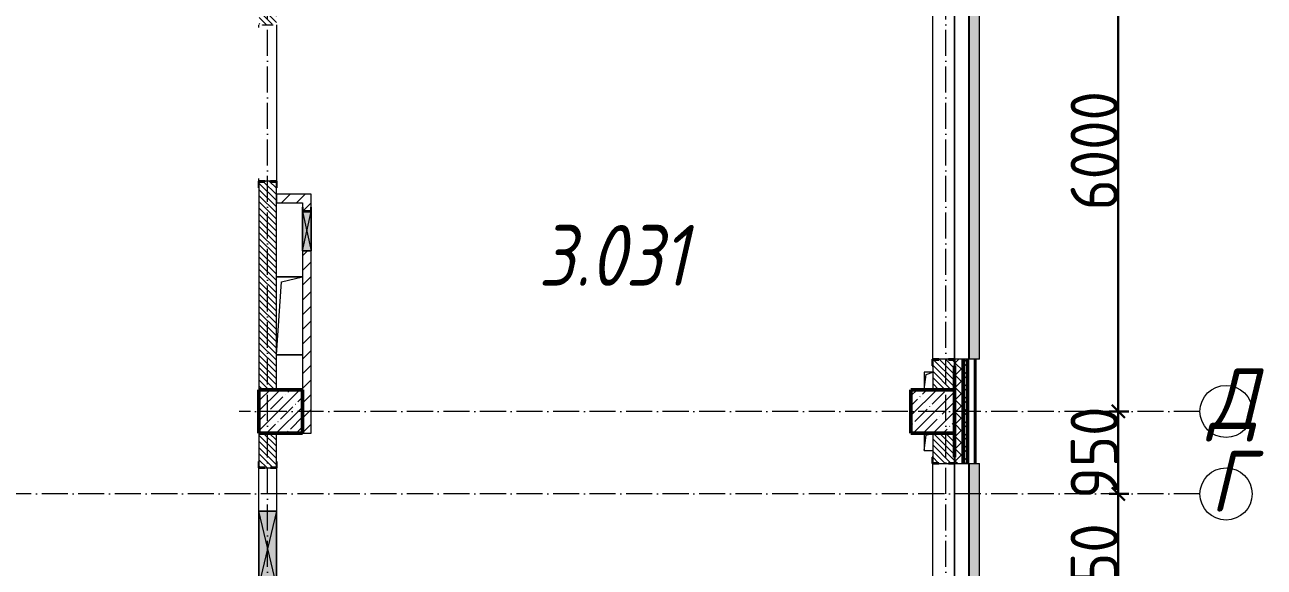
# Model space of a CAD drawing. Header units: millimetres. Extents: x -12989 to 629078, y -109036 to 555275.
# Drawn here: x 374327 to 388584, y -78326 to -72082 of the extents above; entities that cross this region are included whole.
import ezdxf

# ---------------------------------------------------------------- set-up
doc = ezdxf.new("R2010")
doc.units = ezdxf.units.MM
doc.linetypes.add('50_200_ШТРИХ_1Т_ш5_п1_п1_', pattern=[700, 500, -100, 0, -100])
for name, color, linetype, lineweight in [('4 -стяжа', 7, 'Continuous', 30), ('A-____-____-DIMS', 7, 'Continuous', 9), ('A-DETL-GENF-OTLN', 7, 'Continuous', 9), ('A-FLOR-____-OTLN', 7, 'Continuous', 9), ('A-GENM-____-MCUT', 7, 'Continuous', 25), ('A-GENM-____-OTLN', 7, 'Continuous', 9), ('A-GENM-____-OTLN-1', 7, 'Continuous', 25), ('A-GLAZ-____-OTLN', 7, 'Continuous', 9), ('A-WALL-____-MCUT-2', 7, 'Continuous', 50), ('A-WALL-____-MCUT-3', 7, 'Continuous', 9), ('A-WALL-____-OTLN', 7, 'Continuous', 9), ('A-WALL-____-PATT-1', 7, 'Continuous', 9), ('A-WALL-FNSH-MCUT-1', 7, 'Continuous', 9), ('I-WALL-____-OTLN', 7, 'Continuous', 9), ('S-COLS-____-MCUT', 7, 'Continuous', 50), ('S-COLS-____-OTLN', 7, 'Continuous', 9), ('S-GRID-____-IDEN', 7, 'Continuous', 9), ('S-GRID-____-OTLN-1', 7, '50_200_ШТРИХ_1Т_ш5_п1_п1_', 9), ('Марки помещений', 7, 'Continuous', 9)]:
    doc.layers.add(name, color=color, linetype=linetype, lineweight=lineweight)
doc.layers.add('A-GLAZ-____-OTLN-1', color=7, linetype='Continuous', lineweight=9, true_color=0xc0c0c0)
doc.layers.get('4 -стяжа').off()
doc.styles.add('ISOCPEUR_I', font='isocpeui.ttf', dxfattribs={"width": 0.9, "height": 2.5})
doc.styles.add('ISOCPEUR_I_2', font='isocpeui.ttf', dxfattribs={"width": 0.85, "height": 2.3})
doc.styles.add('ISOCPEUR_I_9', font='isocpeui.ttf', dxfattribs={"width": 0.9, "height": 250})
doc.styles.add('СПДС', font='isocpeur.ttf', dxfattribs={"width": 0.9})
doc.dimstyles.new('ISO-2_5_0_9К_БОЛЬШОЙ_ОСИ', dxfattribs={"dimscale": 304.8, "dimtxt": 248.995294, "dimasz": 0.492126, "dimexe": 0.393701, "dimexo": 0, "dimgap": 0, "dimtad": 1, "dimdec": 0, "dimzin": 0, "dimdsep": 46, "dimtxsty": 'ISOCPEUR_I_9', "dimblk1": 'OBLIQUE', "dimblk2": 'OBLIQUE', "dimsah": 1, "dimcen": 0.09, "dimdle": 0.393701, "dimazin": 0, "dimtfac": 1, "dimtdec": 4, "dimtix": 1, "dimtmove": 0, "dimatfit": 3, "dimfxl": 1, "dimtvp": 1, "dimtolj": 1, "dimtzin": 0, "dimarcsym": 2})
pattern_1 = [(45, (283770.71, -86863.46), (-70.71068, 70.71068), []), (135, (283770.71, -86863.46), (-70.71068, -70.71068), [])]
pattern_2 = [(135, (283770.707, -86863.456), (-35.35534, -35.35534), [])]
pattern_3 = [(45, (283770.71, -86863.46), (-84.85281, 84.85281), [])]

# ---------------------------------------------------------------- blocks, each defined once
blk = doc.blocks.new('BSC_Колонна _Прямоугольная - 500х500-V80-АР1_План отверстий 3 этажа в осях 1-64_А-ГГ')
at = {"layer": 'S-COLS-____-OTLN'}
h = blk.add_hatch(dxfattribs=at)
h.set_pattern_fill('FP_117', color=256, style=0, pattern_type=2)
h.set_pattern_definition([(45, (-101000, -10331.04), (-114.04925, 114.04925), []), (45, (-100885.95, -10331.04), (-114.04925, 114.04925), [201.613, -40.323, 3.353, -36.97])])
h.paths.add_polyline_path([(-250, -250), (250, -250), (250, 250), (-250, 250), (-250, -137)], flags=0)
at = {"layer": 'S-COLS-____-MCUT'}
for p, q in [((250, 250), (-250, 250)), ((-250, 250), (-250, -250)), ((250, -250), (250, 250)), ((-250, -250), (250, -250))]:
    blk.add_line(p, q, dxfattribs=at)
blk = doc.blocks.new('BSC_Колонна _Прямоугольная - 500х500-V81-АР1_План отверстий 3 этажа в осях 1-64_А-ГГ')
at = {"layer": 'S-COLS-____-OTLN'}
h = blk.add_hatch(dxfattribs=at)
h.set_pattern_fill('FP_118', color=256, style=0, pattern_type=2)
h.set_pattern_definition([(45, (-93500, -10331.04), (-114.04925, 114.04925), []), (45, (-93385.95, -10331.04), (-114.04925, 114.04925), [201.613, -40.323, 3.353, -36.97])])
h.paths.add_polyline_path([(-250, -250), (250, -250), (250, 250), (-250, 250)], flags=0)
at = {"layer": 'S-COLS-____-MCUT'}
for p, q in [((250, 250), (-250, 250)), ((-250, 250), (-250, -250)), ((250, -250), (250, 250)), ((-250, -250), (250, -250))]:
    blk.add_line(p, q, dxfattribs=at)
blk = doc.blocks.new('Фахверк_СКБ_Уголок - 250_2700-27497298-АР1_План отверстий 3 этажа в осях 1-64_А-ГГ')
at = {"layer": 'A-GENM-____-MCUT'}
for p, q in [((200, 181), (125, 181)), ((125, 181), (125, 106)), ((131, 106), (131, 175)), ((131, 175), (200, 175)), ((200, 175), (200, 181)), ((125, 106), (131, 106)), ((131, -6), (125, -6)), ((125, -6), (125, -81)), ((125, -81), (200, -81)), ((131, -75), (131, -6)), ((200, -75), (131, -75)), ((200, -81), (200, -75))]:
    blk.add_line(p, q, dxfattribs=at)
blk = doc.blocks.new('Фахверк_СКБ_Уголок - 200_3960-28268576-АР1_План отверстий 3 этажа в осях 1-64_А-ГГ')
at = {"layer": 'A-GENM-____-MCUT'}
for p, q in [((200, 156), (125, 156)), ((125, 156), (125, 81)), ((131, 81), (131, 150)), ((131, 150), (200, 150)), ((200, 150), (200, 156)), ((125, 81), (131, 81)), ((131, 19), (125, 19)), ((125, 19), (125, -56)), ((131, -50), (131, 19)), ((125, -56), (200, -56)), ((200, -50), (131, -50)), ((200, -56), (200, -50))]:
    blk.add_line(p, q, dxfattribs=at)
blk = doc.blocks.new('Стойка_Влож_Полоса боковая - Полоса-28213942-АР1_План отверстий 3 этажа в осях 1-64_А-ГГ')
at = {"layer": 'A-GENM-____-OTLN'}
for p, q in [((-5, 60), (0, 60)), ((-5, -60), (-5, 60)), ((0, 31), (0, -31)), ((0, -60), (-5, -60))]:
    blk.add_line(p, q, dxfattribs=at)
blk = doc.blocks.new('154_Стойка_СКБ_Уголок - СМ-2480_200-28346303-АР1_План отверстий 3 этажа в осях 1-64_А-ГГ')
at = {"layer": 'A-GENM-____-MCUT'}
for p, q in [((125, 156), (125, 81)), ((200, 156), (125, 156)), ((131, 81), (131, 150)), ((131, 150), (200, 150)), ((200, 150), (200, 156)), ((125, 81), (131, 81)), ((131, 19), (125, 19)), ((125, 19), (125, -56)), ((131, -50), (131, 19)), ((125, -56), (200, -56)), ((200, -50), (131, -50)), ((200, -56), (200, -50))]:
    blk.add_line(p, q, dxfattribs=at)
blk = doc.blocks.new('AR_Отверстие прямоугольное _в плите_ - AR_Отверстие прямоугольное _в плите_-V178-АР1_План отверстий 3 этажа в осях 1-64_А-ГГ')
at = {"layer": 'A-GENM-____-OTLN'}
for p, q in [((-50, 100), (-50, -100)), ((-50, -100), (-25, 75)), ((-25, 75), (50, 100)), ((-50, -100), (50, -100))]:
    blk.add_line(p, q, dxfattribs=at)
blk = doc.blocks.new('AR_Отверстие прямоугольное _в плите_ - AR_Отверстие прямоугольное _в плите_-V182-АР1_План отверстий 3 этажа в осях 1-64_А-ГГ')
at = {"layer": 'A-GENM-____-OTLN'}
for p, q in [((49, 100), (-50, 100)), ((-50, 100), (-50, -100)), ((-50, -100), (-25, 75)), ((-25, 75), (49, 100)), ((-50, -100), (50, -100))]:
    blk.add_line(p, q, dxfattribs=at)
blk = doc.blocks.new('AR_Отверстие прямоугольное _в плите_ - AR_Отверстие прямоугольное _в плите_-30552588-АР1_План отверстий 3 этажа в осях 1-64_А-ГГ')
at = {"layer": 'A-GENM-____-OTLN'}
for p, q in [((150, 450), (-150, 450)), ((-90, 390), (150, 450)), ((-150, -450), (-90, 390)), ((-150, -450), (150, -450))]:
    blk.add_line(p, q, dxfattribs=at)
blk = doc.blocks.new('Отлив_СКБ - Отлив витража_120_НВФ-31885687-АР1_План отверстий 3 этажа в осях 1-64_А-ГГ')
at = {"layer": 'A-GLAZ-____-OTLN-1'}
for points in [[(0, 0), (0, -2), (1800, -2), (1800, 0), (534, 0)], [(0, -2), (0, -120), (1800, -120), (1800, -2), (534, -2)]]:
    blk.add_hatch(color=256, dxfattribs=at).paths.add_polyline_path(points, flags=0)
at = {"layer": 'A-GLAZ-____-OTLN'}
for p, q in [((0, 0), (1800, 0)), ((1800, -2), (0, -2)), ((0, -120), (0, -83)), ((0, -120), (1800, -120)), ((1800, -83), (1800, -120))]:
    blk.add_line(p, q, dxfattribs=at)
blk = doc.blocks.new('Отлив_СКБ - Отлив витража_120_НВФ-31885688-АР1_План отверстий 3 этажа в осях 1-64_А-ГГ')
at = {"layer": 'A-GLAZ-____-OTLN-1'}
for points in [[(4275, -2), (4800, -2), (4800, 0), (0, 0), (0, -2), (740, -2)], [(4275, -120), (4800, -120), (4800, -2), (0, -2), (0, -120), (740, -120)]]:
    blk.add_hatch(color=256, dxfattribs=at).paths.add_polyline_path(points, flags=0)
at = {"layer": 'A-GLAZ-____-OTLN'}
for p, q in [((0, 0), (4800, 0)), ((4800, -2), (0, -2)), ((0, -120), (0, -83)), ((0, -120), (4800, -120)), ((4800, -83), (4800, -120))]:
    blk.add_line(p, q, dxfattribs=at)
blk = doc.blocks.new('AR_Отверстие прямоугольное _в стене_ - AR_Отверстие прямоугольное _в стене__ОВ-V217-АР1_План отверстий 3 этажа в осях 1-64_А-ГГ')
at = {"layer": 'A-GLAZ-____-OTLN'}
blk.add_hatch(color=256, dxfattribs=at).paths.add_polyline_path([(-225, 47), (-225, -50), (225, -50), (225, 50), (-225, 50)], flags=0)
at = {"layer": 'A-DETL-GENF-OTLN'}
for p, q in [((-225, -50), (-225, 50)), ((-225, 50), (225, 50)), ((225, 50), (-225, -50)), ((-225, 50), (225, -50)), ((225, 50), (-225, 50)), ((-225, 50), (-225, -50)), ((225, -50), (-225, -50)), ((-225, -50), (225, -50))]:
    blk.add_line(p, q, dxfattribs=at)
blk = doc.blocks.new('AR_Отверстие прямоугольное _в стене_ - AR_Отверстие прямоугольное _в стене__ОВ-36927705-АР1_План отверстий 3 этажа в осях 1-64_А-ГГ')
at = {"layer": 'A-GLAZ-____-OTLN'}
blk.add_hatch(color=256, dxfattribs=at).paths.add_polyline_path([(-425, 100), (-425, -100), (425, -100), (425, 100)], flags=0)
at = {"layer": 'A-DETL-GENF-OTLN'}
for p, q in [((-425, -100), (-425, 100)), ((-425, 100), (425, 100)), ((425, 100), (-425, -100)), ((-425, 100), (425, -100)), ((425, 100), (-425, 100)), ((-425, 100), (-425, -100)), ((425, 100), (425, -100)), ((425, -100), (425, 100)), ((425, -100), (-425, -100)), ((-425, -100), (425, -100))]:
    blk.add_line(p, q, dxfattribs=at)
blk = doc.blocks.new('154_Фахверк_СКБ_Швеллер - Тип_100_3960_зеркало-36793856-АР1_План отверстий 3 этажа в осях 1-64_А-ГГ')
at = {"layer": 'A-GENM-____-MCUT'}
for p, q in [((175, 50), (125, 50)), ((125, 50), (125, -50)), ((128, 47), (175, 47)), ((128, -47), (128, 47)), ((175, 47), (175, 50)), ((125, -50), (175, -50)), ((175, -47), (128, -47)), ((175, -50), (175, -47))]:
    blk.add_line(p, q, dxfattribs=at)
blk = doc.blocks.new('Ось сетки - Круг_Ø6_00__ISO-2_5_0_9K_-25732049-АР1_План отверстий 3 этажа в осях 1-64_А-ГГ')
at = {"layer": 'S-GRID-____-IDEN'}
blk.add_circle((0, 0), 3, dxfattribs=at)
blk = doc.blocks.new('_Oblique')
at = {"color": 0, "linetype": 'ByBlock', "lineweight": -2}
blk.add_line((-0.5, -0.5), (0.5, 0.5), dxfattribs=at)
blk = doc.blocks.new('*D2893')
at = {"layer": 'A-____-____-DIMS', "color": 0, "lineweight": -2, "transparency": 16777216}
for p, q in [((386905, -79652), (386905, -77362)), ((386799, -77482), (387025, -77482)), ((386799, -79532), (387025, -79532))]:
    blk.add_line(p, q, dxfattribs=at)
at = {"layer": 'Defpoints', "color": 0, "transparency": 16777216}
for p in [(386799, -77482), (386905, -77482), (386799, -79532)]:
    blk.add_point(p, dxfattribs=at)
at = {"layer": 'A-____-____-DIMS', "color": 0, "lineweight": -2, "transparency": 16777216, "xscale": 150, "yscale": 150, "zscale": 150}
for p, rotation in [((386905, -77482), 90), ((386905, -79532), 270)]:
    blk.add_blockref('_Oblique', p, dxfattribs=dict(at, rotation=rotation))
at = {"layer": 'A-____-____-DIMS', "color": 0, "transparency": 16777216, "insert": (386631, -78507), "char_height": 548.6, "attachment_point": 5, "rotation": 90, "style": 'СПДС'}
blk.add_mtext('\\A1;2050', dxfattribs=at)
blk = doc.blocks.new('*D2894')
at = {"layer": 'A-____-____-DIMS', "color": 0, "lineweight": -2, "transparency": 16777216}
for p, q in [((386905, -77602), (386905, -76412)), ((386799, -76532), (387025, -76532)), ((386799, -77482), (387025, -77482))]:
    blk.add_line(p, q, dxfattribs=at)
at = {"layer": 'Defpoints', "color": 0, "transparency": 16777216}
for p in [(386799, -76532), (386905, -76532), (386799, -77482)]:
    blk.add_point(p, dxfattribs=at)
at = {"layer": 'A-____-____-DIMS', "color": 0, "lineweight": -2, "transparency": 16777216, "xscale": 150, "yscale": 150, "zscale": 150}
for p, rotation in [((386905, -76532), 90), ((386905, -77482), 270)]:
    blk.add_blockref('_Oblique', p, dxfattribs=dict(at, rotation=rotation))
at = {"layer": 'A-____-____-DIMS', "color": 0, "transparency": 16777216, "insert": (386631, -77007), "char_height": 548.6, "attachment_point": 5, "rotation": 90, "style": 'СПДС'}
blk.add_mtext('\\A1;950', dxfattribs=at)
blk = doc.blocks.new('*D2895')
at = {"layer": 'A-____-____-DIMS', "color": 0, "lineweight": -2, "transparency": 16777216}
for p, q in [((386905, -76652), (386905, -70412)), ((386799, -70532), (387025, -70532)), ((386799, -76532), (387025, -76532))]:
    blk.add_line(p, q, dxfattribs=at)
at = {"layer": 'Defpoints', "color": 0, "transparency": 16777216}
for p in [(386799, -70532), (386905, -70532), (386799, -76532)]:
    blk.add_point(p, dxfattribs=at)
at = {"layer": 'A-____-____-DIMS', "color": 0, "lineweight": -2, "transparency": 16777216, "xscale": 150, "yscale": 150, "zscale": 150}
for p, rotation in [((386905, -70532), 90), ((386905, -76532), 270)]:
    blk.add_blockref('_Oblique', p, dxfattribs=dict(at, rotation=rotation))
at = {"layer": 'A-____-____-DIMS', "color": 0, "transparency": 16777216, "insert": (386631, -73532), "char_height": 548.6, "attachment_point": 5, "rotation": 90, "style": 'СПДС'}
blk.add_mtext('\\A1;6000', dxfattribs=at)
blk = doc.blocks.new('3эт')
at = {"layer": 'S-GRID-____-OTLN-1', "color": 251, "ltscale": 0.6, "true_color": 0x636466}
for p, q in [((377120.7, -91346.1), (377120.7, -36982.5)), ((384920.7, -91346.1), (384920.7, -36982.5)), ((387845.1, -76532.4), (376792, -76532.4)), ((387845.1, -77482.4), (279340.9, -77482.4))]:
    blk.add_line(p, q, dxfattribs=at)
at = {"layer": 'S-GRID-____-IDEN', "char_height": 700, "attachment_point": 1, "style": 'ISOCPEUR_I'}
for s, insert, width in [('\\fISOCPEUR|b0|i1|c204|p34|;\\W.9;Д', (387943.4, -76035.4), 252.532), ('\\fISOCPEUR|b0|i1|c204|p34|;\\W.9;Г', (387964.1, -76985.4), 202.025)]:
    blk.add_mtext(s, dxfattribs=dict(at, insert=insert, width=width))
at = {"layer": 'A-____-____-DIMS'}
for base, p1, p2, override, picture, middle in [((386904.9, -70532.4), (386798.9, -76532.4), (386798.9, -70532.4), {"dimtxt": 1.8, "dimpost": '<>', "dimtxsty": 'СПДС', "dimfxl": 6000}, '*D2895', (386630.6, -73532.4)), ((386904.9, -76532.4), (386798.9, -77482.4), (386798.9, -76532.4), {"dimtxt": 1.8, "dimpost": '<>', "dimtxsty": 'СПДС', "dimfxl": 950}, '*D2894', (386630.6, -77007.4)), ((386904.9, -77482.4), (386798.9, -79532.4), (386798.9, -77482.4), {"dimtxt": 1.8, "dimpost": '<>', "dimtxsty": 'СПДС', "dimfxl": 2050}, '*D2893', (386630.6, -78507.4))]:
    dim = blk.add_linear_dim(base=base, p1=p1, p2=p2, angle=90, dimstyle='ISO-2_5_0_9К_БОЛЬШОЙ_ОСИ', override=override, dxfattribs=at)
    dim.commit()
    dim.dimension.update_dxf_attribs({"geometry": picture, "text_midpoint": middle})

msp = doc.modelspace()

# ---------------------------------------------------------------- hatches: boundary and pattern name
at = {"layer": 'A-WALL-____-PATT-1'}
h = msp.add_hatch(dxfattribs=at)
h.set_pattern_fill('FP_1', color=256, style=0, pattern_type=2)
h.set_pattern_definition(pattern_1)
h.paths.add_polyline_path([(385120.7074, -88882.4142), (385120.7074, -87932.4142), (385026.7074, -87932.4142), (385026.7074, -88007.4142), (385020.7074, -88007.4142), (385020.7074, -88882.4142)], flags=0)
h.paths.add_polyline_path([(385026.7074, -86132.4142), (385120.7074, -86132.4142), (385120.7074, -84932.4142), (385026.7074, -84932.4142), (385026.7074, -85007.4142), (385020.7074, -85007.4142), (385020.7074, -86057.4142), (385026.7074, -86057.4142), (385026.7074, -86129.4028)], flags=0)
h.paths.add_polyline_path([(385120.7074, -83132.4142), (385120.7074, -81932.4142), (385026.7074, -81932.4142), (385026.7074, -82007.4142), (385020.7074, -82007.4142), (385020.7074, -83057.4142), (385026.7074, -83057.4142), (385026.7074, -83132.4142)], flags=0)
h.paths.add_polyline_path([(385120.7074, -80132.4142), (385120.7074, -78932.4142), (385026.7074, -78932.4142), (385026.7074, -79007.4142), (385020.7074, -79007.4142), (385020.7074, -80057.4142), (385026.7074, -80057.4142), (385026.7074, -80132.4142)], flags=0)
h.paths.add_polyline_path([(385026.7074, -77132.4142), (385120.7074, -77132.4142), (385120.7074, -75932.4142), (385026.7074, -75932.4142), (385026.7074, -76007.4142), (385020.7074, -76007.4142), (385020.7074, -77057.4142), (385026.7074, -77057.4142), (385026.7074, -77126.4142)], flags=0)
h.paths.add_polyline_path([(385026.7074, -71132.4142), (385120.7074, -71132.4142), (385120.7074, -69932.4142), (385026.7074, -69932.4142), (385026.7074, -70007.4142), (385020.7074, -70007.4142), (385020.7074, -71057.4142), (385026.7074, -71057.4142), (385026.7074, -71126.4142)], flags=0)
h.paths.add_polyline_path([(385026.7074, -68132.4142), (385120.7074, -68132.4142), (385120.7074, -66932.4142), (385026.7074, -66932.4142), (385026.7074, -67007.4142), (385020.7074, -67007.4142), (385020.7074, -68057.4142), (385026.7074, -68057.4142), (385026.7074, -68126.4142)], flags=0)
h.paths.add_polyline_path([(385120.7074, -65132.4142), (385120.7074, -63932.4142), (385026.7074, -63932.4142), (385026.7074, -64007.4142), (385020.7074, -64007.4142), (385020.7074, -65057.4142), (385026.7074, -65057.4142), (385026.7074, -65132.4142)], flags=0)
h.paths.add_polyline_path([(385026.7074, -62132.4142), (385120.7074, -62132.4142), (385120.7074, -60932.4142), (385026.7074, -60932.4142), (385026.7074, -61007.4142), (385020.7074, -61007.4142), (385020.7074, -62057.4142), (385026.7074, -62057.4142), (385026.7074, -62126.4142)], flags=0)
h.paths.add_polyline_path([(385120.7074, -59132.4142), (385120.7074, -57932.4142), (385026.7074, -57932.4142), (385026.7074, -58007.4142), (385020.7074, -58007.4142), (385020.7074, -59057.4142), (385026.7074, -59057.4142), (385026.7074, -59132.4142)], flags=0)
h.paths.add_polyline_path([(385120.7074, -53132.4142), (385120.7074, -51932.4142), (385026.7074, -51932.4142), (385026.7074, -52007.4142), (385020.7074, -52007.4142), (385020.7074, -53057.4142), (385026.7074, -53057.4142), (385026.7074, -53132.4142)], flags=0)
h.paths.add_polyline_path([(385026.7074, -50132.4142), (385120.7074, -50132.4142), (385120.7074, -48932.4142), (385026.7074, -48932.4142), (385026.7074, -49007.4142), (385020.7074, -49007.4142), (385020.7074, -50057.4142), (385026.7074, -50057.4142), (385026.7074, -50126.4142)], flags=0)
h.paths.add_polyline_path([(385120.7074, -47132.4142), (385120.7074, -45932.4142), (385026.7074, -45932.4142), (385026.7074, -46007.4142), (385020.7074, -46007.4142), (385020.7074, -47057.4142), (385026.7074, -47057.4142), (385026.7074, -47132.4142)], flags=0)
h.paths.add_polyline_path([(385120.7074, -41132.4142), (385120.7074, -40067.4142), (385020.7074, -40067.4142), (385020.7074, -41057.4142), (385026.7074, -41057.4142), (385026.7074, -41132.4142)], flags=0)
h = msp.add_hatch(dxfattribs=at)
h.set_pattern_fill('FP_1', color=256, style=0, pattern_type=2)
h.set_pattern_definition(pattern_1)
h.paths.add_polyline_path([(385120.7074, -88932.4142), (385170.7074, -88932.4142), (385170.7074, -87932.4142), (385120.7074, -87932.4142), (385120.7074, -88882.4142)], flags=0)
h.paths.add_polyline_path([(385120.7074, -86132.4142), (385170.7074, -86132.4142), (385170.7074, -84932.4142), (385120.7074, -84932.4142), (385120.7074, -86129.4028)], flags=0)
h.paths.add_polyline_path([(385170.7074, -83132.4142), (385170.7074, -81932.4142), (385120.7074, -81932.4142), (385120.7074, -83132.4142)], flags=0)
h.paths.add_polyline_path([(385170.7074, -80132.4142), (385170.7074, -78932.4142), (385120.7074, -78932.4142), (385120.7074, -80132.4142)], flags=0)
h.paths.add_polyline_path([(385120.7074, -77132.4142), (385170.7074, -77132.4142), (385170.7074, -75932.4142), (385120.7074, -75932.4142), (385120.7074, -76669.0687)], flags=0)
h.paths.add_polyline_path([(385120.7074, -71132.4142), (385170.7074, -71132.4142), (385170.7074, -69932.4142), (385120.7074, -69932.4142), (385120.7074, -70648.8561)], flags=0)
h.paths.add_polyline_path([(385170.7074, -68132.4142), (385170.7074, -66932.4142), (385120.7074, -66932.4142), (385120.7074, -68132.4142)], flags=0)
h.paths.add_polyline_path([(385170.7074, -65132.4142), (385170.7074, -63932.4142), (385120.7074, -63932.4142), (385120.7074, -65132.4142)], flags=0)
h.paths.add_polyline_path([(385120.7074, -62132.4142), (385170.7074, -62132.4142), (385170.7074, -60932.4142), (385120.7074, -60932.4142), (385120.7074, -62048.5523)], flags=0)
h.paths.add_polyline_path([(385120.7074, -59132.4142), (385170.7074, -59132.4142), (385170.7074, -57932.4142), (385120.7074, -57932.4142), (385120.7074, -58608.4308)], flags=0)
h.paths.add_polyline_path([(385120.7074, -53132.4142), (385170.7074, -53132.4142), (385170.7074, -51932.4142), (385120.7074, -51932.4142), (385120.7074, -52588.2182)], flags=0)
h.paths.add_polyline_path([(385170.7074, -50132.4142), (385170.7074, -48932.4142), (385120.7074, -48932.4142), (385120.7074, -50132.4142)], flags=0)
h.paths.add_polyline_path([(385120.7074, -47132.4142), (385170.7074, -47132.4142), (385170.7074, -45932.4142), (385120.7074, -45932.4142), (385120.7074, -46568.0055)], flags=0)
h.paths.add_polyline_path([(385120.7074, -41132.4142), (385170.7074, -41132.4142), (385170.7074, -40067.4142), (385120.7074, -40067.4142), (385120.7074, -40547.7929)], flags=0)
h = msp.add_hatch(dxfattribs=at)
h.set_pattern_fill('FP_3', color=256, style=0, pattern_type=2)
h.set_pattern_definition([(45, (283770.71, -86863.46), (-85.53659, 85.53659), []), (45, (283827.73, -86863.46), (-85.53659, 85.53659), [])])
h.paths.add_polyline_path([(385250.7074, -89032.4142), (385270.7074, -89032.4142), (385270.7074, -87932.4142), (385250.7074, -87932.4142), (385250.7074, -89012.4142)], flags=0)
h.paths.add_polyline_path([(385270.7074, -86132.4142), (385270.7074, -84932.4142), (385250.7074, -84932.4142), (385250.7074, -86132.4142)], flags=0)
h.paths.add_polyline_path([(385250.7074, -83132.4142), (385270.7074, -83132.4142), (385270.7074, -81932.4142), (385250.7074, -81932.4142), (385250.7074, -82689.2813)], flags=0)
h.paths.add_polyline_path([(385250.7074, -80132.4142), (385270.7074, -80132.4142), (385270.7074, -78932.4142), (385250.7074, -78932.4142), (385250.7074, -80109.1902)], flags=0)
h.paths.add_polyline_path([(385270.7074, -77132.4142), (385270.7074, -75932.4142), (385250.7074, -75932.4142), (385250.7074, -77132.4142)], flags=0)
h.paths.add_polyline_path([(385270.7074, -71132.4142), (385270.7074, -69932.4142), (385250.7074, -69932.4142), (385250.7074, -71132.4142)], flags=0)
h.paths.add_polyline_path([(385270.7074, -68132.4142), (385270.7074, -66932.4142), (385250.7074, -66932.4142), (385250.7074, -68132.4142)], flags=0)
h.paths.add_polyline_path([(385270.7074, -65132.4142), (385270.7074, -63932.4142), (385250.7074, -63932.4142), (385250.7074, -65132.4142)], flags=0)
h.paths.add_polyline_path([(385250.7074, -62132.4142), (385270.7074, -62132.4142), (385270.7074, -60932.4142), (385250.7074, -60932.4142), (385250.7074, -62048.5523)], flags=0)
h.paths.add_polyline_path([(385270.7074, -59132.4142), (385270.7074, -57932.4142), (385250.7074, -57932.4142), (385250.7074, -59132.4142)], flags=0)
h.paths.add_polyline_path([(385270.7074, -53132.4142), (385270.7074, -51932.4142), (385250.7074, -51932.4142), (385250.7074, -53132.4142)], flags=0)
h.paths.add_polyline_path([(385250.7074, -50132.4142), (385270.7074, -50132.4142), (385270.7074, -48932.4142), (385250.7074, -48932.4142), (385250.7074, -50008.127)], flags=0)
h.paths.add_polyline_path([(385270.7074, -47132.4142), (385270.7074, -45932.4142), (385250.7074, -45932.4142), (385250.7074, -47132.4142)], flags=0)
h.paths.add_polyline_path([(385270.7074, -41132.4142), (385270.7074, -40067.4142), (385250.7074, -40067.4142), (385250.7074, -41132.4142)], flags=0)
h = msp.add_hatch(dxfattribs=at)
h.set_pattern_fill('FP_6', color=256, style=0, pattern_type=2)
h.set_pattern_definition(pattern_2)
h.paths.add_polyline_path([(377220.7074, -76282.4142), (377220.7074, -73888.4142), (377151.7074, -73888.4142), (377151.7074, -73882.4142), (377089.7074, -73882.4142), (377089.7074, -73888.4142), (377020.7074, -73888.4142), (377020.7074, -76282.4142)], flags=0)
h.paths.add_polyline_path([(377089.7074, -72082.4142), (377151.7074, -72082.4142), (377151.7074, -72076.4142), (377220.7074, -72076.4142), (377220.7074, -71732.4142), (377020.7074, -71732.4142), (377021.6305, -72076.4142), (377089.7074, -72076.4142)], flags=0)
h.paths.add_polyline_path([(377220.7074, -71232.4142), (377220.7074, -70782.4142), (377020.7074, -70782.4142), (377020.7074, -71232.4142), (377151.4767, -71232.4142)], flags=0)
h = msp.add_hatch(dxfattribs=at)
h.set_pattern_fill('FP_6', color=256, style=0, pattern_type=2)
h.set_pattern_definition(pattern_2)
h.paths.add_polyline_path([(385020.7074, -76282.4142), (385020.7074, -75938.4142), (384951.7074, -75938.4142), (384951.7074, -75932.4142), (384839.7074, -75932.4142), (384839.7074, -75938.4142), (384770.7074, -75938.4142), (384770.7074, -76282.4142), (384951.7074, -76282.4142)], flags=0)
h.paths.add_polyline_path([(384951.7074, -71132.4142), (384951.7074, -71126.4142), (385020.7074, -71126.4142), (385020.7074, -70782.4142), (384770.7074, -70782.4142), (384770.7074, -71126.4142), (384839.7074, -71126.4142), (384839.7074, -71132.4142)], flags=0)
h = msp.add_hatch(dxfattribs=at)
h.set_pattern_fill('FP_4', color=256, style=0, pattern_type=2)
h.set_pattern_definition(pattern_3)
h.paths.add_polyline_path([(377520.7074, -74132.4142), (377520.7074, -74032.4142), (377220.7074, -74032.4142), (377220.7074, -74132.4142)], flags=0)
h = msp.add_hatch(dxfattribs=at)
h.set_pattern_fill('FP_4', color=256, style=0, pattern_type=2)
h.set_pattern_definition(pattern_3)
h.paths.add_polyline_path([(377620.7074, -76782.4142), (377620.7074, -74682.4142), (377520.7074, -74682.4142), (377520.7074, -76782.4142)], flags=0)
h.paths.add_polyline_path([(377617.7074, -74229.4142), (377617.7074, -74182.4142), (377620.7074, -74182.4142), (377620.7074, -74032.4142), (377520.7074, -74032.4142), (377520.7074, -74182.4142), (377523.7074, -74182.4142), (377524.3678, -74229.4142)], flags=0)
h = msp.add_hatch(dxfattribs=at)
h.set_pattern_fill('FP_6', color=256, style=0, pattern_type=2)
h.set_pattern_definition(pattern_2)
h.paths.add_polyline_path([(377220.7074, -79282.4142), (377220.7074, -78888.4142), (377151.7074, -78888.4142), (377151.7074, -78882.4142), (377089.7074, -78882.4142), (377089.7074, -78888.4142), (377020.7074, -78888.4142), (377020.7074, -79282.4142)], flags=0)
h.paths.add_polyline_path([(377089.7074, -77182.4142), (377151.7074, -77182.4142), (377151.7074, -77176.4142), (377220.7074, -77176.4142), (377220.7074, -76782.4142), (377020.7074, -76782.4142), (377020.7074, -77176.4142), (377089.7074, -77176.4142)], flags=0)
h = msp.add_hatch(dxfattribs=at)
h.set_pattern_fill('FP_6', color=256, style=0, pattern_type=2)
h.set_pattern_definition(pattern_2)
h.paths.add_polyline_path([(384770.7074, -79282.4142), (385020.7074, -79282.4142), (385020.7074, -78938.4142), (384951.7074, -78938.4142), (384951.7074, -78932.4142), (384839.7074, -78932.4142), (384839.7074, -78938.4142), (384770.7074, -78938.4142), (384770.7074, -79249.1598)], flags=0)
h.paths.add_polyline_path([(384951.7074, -77132.4142), (384951.7074, -77126.4142), (385020.7074, -77126.4142), (385020.7074, -76782.4142), (384770.7074, -76782.4142), (384770.7074, -77126.4142), (384839.7074, -77126.4142), (384839.7074, -77132.4142)], flags=0)

# ---------------------------------------------------------------- linework, layer by layer
at = {"layer": 'A-FLOR-____-OTLN'}
for p, q in [((377220.7074, -74982.4142), (377520.7074, -74982.4142)), ((377520.7074, -75882.4142), (377220.7074, -75882.4142))]:
    msp.add_line(p, q, dxfattribs=at)
at = {"layer": 'A-WALL-____-MCUT-2'}
for p, q in [((385120.7074, -77132.4142), (385120.7074, -75932.4142)), ((385170.7074, -77132.4142), (385170.7074, -75932.4142)), ((385020.7074, -76282.4142), (385020.7074, -76007.4142)), ((385020.7074, -76782.4142), (385020.7074, -77057.4142))]:
    msp.add_line(p, q, dxfattribs=at)
at = {"layer": 'A-WALL-____-MCUT-3'}
for p, q in [((377020.7074, -73957.4142), (377020.7074, -76282.4142)), ((377220.7074, -76282.4142), (377220.7074, -73957.4142)), ((384951.7074, -75932.4142), (384839.7074, -75932.4142)), ((385250.7074, -75932.4142), (385026.7074, -75932.4142)), ((385250.7074, -77132.4142), (385250.7074, -75932.4142)), ((384770.7074, -76007.4142), (384770.7074, -76282.4142)), ((377020.7074, -76782.4142), (377020.7074, -77107.4142)), ((377220.7074, -77107.4142), (377220.7074, -76782.4142)), ((384770.7074, -76782.4142), (384770.7074, -77057.4142)), ((377089.7074, -77182.4142), (377151.7074, -77182.4142)), ((384839.7074, -77132.4142), (384951.7074, -77132.4142)), ((385026.7074, -77132.4142), (385250.7074, -77132.4142))]:
    msp.add_line(p, q, dxfattribs=at)
at = {"layer": 'A-WALL-____-OTLN'}
for p, q in [((384770.7074, -75932.4142), (384770.7074, -71132.4142)), ((385020.7074, -75932.4142), (385020.7074, -71132.4142)), ((385020.7074, -71132.4142), (385020.7074, -75932.4142)), ((384770.7074, -78932.4142), (384770.7074, -77132.4142)), ((385020.7074, -78932.4142), (385020.7074, -77132.4142)), ((385020.7074, -77132.4142), (385020.7074, -78932.4142))]:
    msp.add_line(p, q, dxfattribs=at)
at = {"layer": 'A-WALL-FNSH-MCUT-1'}
for p, q in [((377620.7074, -74032.4142), (377220.7074, -74032.4142)), ((377220.7074, -74032.4142), (377220.7074, -74132.4142)), ((377220.7074, -74132.4142), (377520.7074, -74132.4142)), ((377520.7074, -74132.4142), (377520.7074, -74182.4142)), ((377620.7074, -74182.4142), (377620.7074, -74032.4142)), ((377520.7074, -74682.4142), (377520.7074, -76282.4142)), ((377620.7074, -76782.4142), (377620.7074, -74682.4142)), ((385270.7074, -75932.4142), (385250.7074, -75932.4142)), ((385250.7074, -75932.4142), (385250.7074, -77132.4142)), ((385270.7074, -77132.4142), (385270.7074, -75932.4142)), ((377520.7074, -76782.4142), (377620.7074, -76782.4142)), ((385250.7074, -77132.4142), (385270.7074, -77132.4142))]:
    msp.add_line(p, q, dxfattribs=at)
at = {"layer": 'I-WALL-____-OTLN'}
for p, q in [((377020.7074, -72112.4142), (377020.7074, -72082.4142)), ((377220.7074, -72082.4142), (377220.7074, -73882.4142)), ((377020.7074, -73882.4142), (377020.7074, -73852.4142)), ((377020.7074, -77682.4142), (377020.7074, -77182.4142)), ((377220.7074, -77182.4142), (377220.7074, -77682.4142))]:
    msp.add_line(p, q, dxfattribs=at)

# ---------------------------------------------------------------- block references
at = {"layer": '4 -стяжа'}
msp.add_blockref('3эт', (0, 0), dxfattribs=at)
at = {"layer": 'A-GENM-____-OTLN'}
for name, p, rotation in [('Стойка_Влож_Полоса боковая - Полоса-28213942-АР1_План отверстий 3 этажа в осях 1-64_А-ГГ', (377120.7074, -72082.4142), 89.99999999999991), ('Стойка_Влож_Полоса боковая - Полоса-28213942-АР1_План отверстий 3 этажа в осях 1-64_А-ГГ', (377120.7074, -73882.4142), 269.9999999999999), ('AR_Отверстие прямоугольное _в плите_ - AR_Отверстие прямоугольное _в плите_-V182-АР1_План отверстий 3 этажа в осях 1-64_А-ГГ', (384721.0865, -76182.2255), 359.7830200212787)]:
    msp.add_blockref(name, p, dxfattribs=dict(at, rotation=rotation))
for name, p in [('AR_Отверстие прямоугольное _в плите_ - AR_Отверстие прямоугольное _в плите_-30552588-АР1_План отверстий 3 этажа в осях 1-64_А-ГГ', (377370.7074, -75432.4142)), ('AR_Отверстие прямоугольное _в плите_ - AR_Отверстие прямоугольное _в плите_-V178-АР1_План отверстий 3 этажа в осях 1-64_А-ГГ', (384720.7074, -76882.4142))]:
    msp.add_blockref(name, p, dxfattribs=at)
at = {"layer": 'A-GENM-____-OTLN-1'}
for name, p, rotation in [('154_Стойка_СКБ_Уголок - СМ-2480_200-28346303-АР1_План отверстий 3 этажа в осях 1-64_А-ГГ', (377070.7074, -73757.4142), 269.9999999999999), ('154_Фахверк_СКБ_Швеллер - Тип_100_3960_зеркало-36793856-АР1_План отверстий 3 этажа в осях 1-64_А-ГГ', (377570.7074, -74357.4142), 90), ('Фахверк_СКБ_Уголок - 250_2700-27497298-АР1_План отверстий 3 этажа в осях 1-64_А-ГГ', (384845.7074, -75807.4142), 269.9999999999999), ('Фахверк_СКБ_Уголок - 200_3960-28268576-АР1_План отверстий 3 этажа в осях 1-64_А-ГГ', (377170.7074, -77307.4142), 89.9999999999999), ('Фахверк_СКБ_Уголок - 250_2700-27497298-АР1_План отверстий 3 этажа в осях 1-64_А-ГГ', (384945.7074, -77257.4142), 89.9999999999999)]:
    msp.add_blockref(name, p, dxfattribs=dict(at, rotation=rotation))
at = {"layer": 'A-GLAZ-____-OTLN'}
for name, p, rotation in [('Отлив_СКБ - Отлив витража_120_НВФ-31885688-АР1_План отверстий 3 этажа в осях 1-64_А-ГГ', (385187.7074, -75932.4142), 90), ('AR_Отверстие прямоугольное _в стене_ - AR_Отверстие прямоугольное _в стене__ОВ-V217-АР1_План отверстий 3 этажа в осях 1-64_А-ГГ', (377570.7074, -74457.4142), 90), ('Отлив_СКБ - Отлив витража_120_НВФ-31885687-АР1_План отверстий 3 этажа в осях 1-64_А-ГГ', (385187.7074, -78932.4142), 90), ('AR_Отверстие прямоугольное _в стене_ - AR_Отверстие прямоугольное _в стене__ОВ-36927705-АР1_План отверстий 3 этажа в осях 1-64_А-ГГ', (377120.7074, -78107.4142), 269.9999999999999)]:
    msp.add_blockref(name, p, dxfattribs=dict(at, rotation=rotation))
at = {"layer": 'S-COLS-____-OTLN'}
for name, p in [('BSC_Колонна _Прямоугольная - 500х500-V81-АР1_План отверстий 3 этажа в осях 1-64_А-ГГ', (377270.7074, -76532.4142)), ('BSC_Колонна _Прямоугольная - 500х500-V80-АР1_План отверстий 3 этажа в осях 1-64_А-ГГ', (384770.7074, -76532.4142))]:
    msp.add_blockref(name, p, dxfattribs=at)
at = {"layer": 'S-GRID-____-IDEN', "xscale": 99.99999999999993, "yscale": 99.99999999999993, "zscale": 99.99999999999993, "rotation": 89.99999999999982}
for p in [(388145.1141, -76532.4142), (388145.1141, -77482.4142)]:
    msp.add_blockref('Ось сетки - Круг_Ø6_00__ISO-2_5_0_9K_-25732049-АР1_План отверстий 3 этажа в осях 1-64_А-ГГ', p, dxfattribs=at)

# ---------------------------------------------------------------- texts
at = {"layer": 'Марки помещений', "insert": (380234.4979, -74386.5801), "char_height": 700, "width": 737.5525, "attachment_point": 1, "style": 'ISOCPEUR_I_2'}
msp.add_mtext('3.031', dxfattribs=at)

doc.saveas('drawing.dxf')
